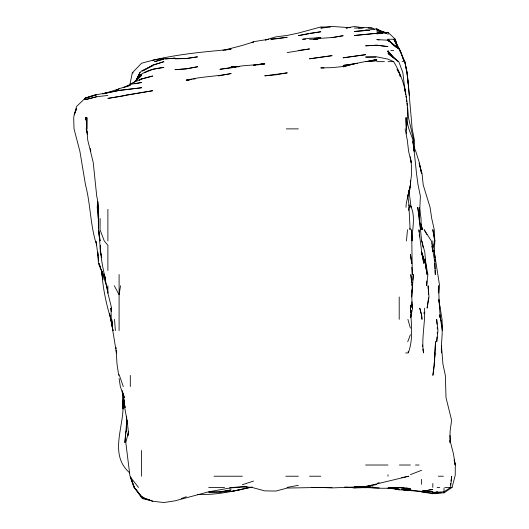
<?xml version="1.0" encoding="UTF-8"?>
<svg xmlns="http://www.w3.org/2000/svg" width="529" height="529" viewBox="0 0 529 529"><rect width="100%" height="100%" fill="white"/><g stroke="black" fill="none" stroke-linecap="round" stroke-linejoin="round"><path stroke-width="0.79" d="M100.259 245.727L100.232 252.135L101.76 257.358M419.259 220.117L419.484 207.315L421.024 218.517L421.289 229.725L420.76 226.524M100.153 218.517L100.034 229.725L104.259 240.926L107.89 245.244L107.89 270.531M102.851 279.345L101.965 274.538L102.011 271.337C102.315 283.775 104.788 296.095 107.724 308.156L110.845 319.357L112.988 330.565L110.931 319.357M85.48 117.676L85.48 120.063L85.354 117.676L86.908 117.676L86.756 128.884L87.741 140.086L93.23 162.496L96.721 196.107C100.133 210.879 96.556 226.181 100.126 240.926L98.824 230.525M411.807 267.337L412.309 274.538L411.635 229.725L411.298 237.726M424.582 308.156C425.362 323.159 421.289 338.044 423.511 352.975L422.949 348.968M406.444 124.877L406.371 128.884C409.519 105.211 406.133 82.345 393.669 61.655L388.002 59.142L376.8 56.841L365.592 57.059L376 57.099M406.536 120.076L406.576 117.676L406.536 133.685M126.689 426.599L126.563 431.406L126.491 416.197L126.709 417.798M421.613 240.926L419.398 218.517L420.376 196.107L418.049 184.905L416.528 173.697L413.01 140.086L408.864 128.884L406.497 119.918M426.843 280.945L426.672 285.746L427.868 274.538L425.032 259.336M419.193 163.236L422.056 173.697L423.2 184.905L430.064 207.315L431.737 218.517L434.269 229.725L434.805 240.926L434.415 252.135L434.964 257.735L434.084 250.667M438.29 291.347L438.501 285.746L439.5 308.156L440.525 319.357L439.804 315.357M411.813 304.955L412.369 308.156L411.787 296.948L412.243 285.746L410.841 274.538L411.648 282.546M410.484 312.216L410.411 305.114C410.716 321.063 414.028 337.562 408.262 352.975L408.203 351.368M434.461 360.976L432.901 375.378L434.494 364.177L434.812 352.975L434.567 358.576M437.033 336.966L436.742 341.767L437.966 330.565L436.683 319.357L437 324.158M437.232 333.766L437.331 332.166M97.62 201.708L97.21 207.315L98.229 218.517L98.268 205.715M412.468 285.746L412.706 282.546M412.878 280.145L413.294 274.538L411.76 296.948M432.61 251.427L432.821 248.617L434.805 240.926L432.821 229.725L434.805 240.926M98.678 214.516L98.645 227.325M126.669 421.798L124.851 442.608L125.618 435.407M406.464 240.926L407.482 229.725M129.989 84.065L132.31 72.857L141.501 63.268C166.952 55.843 193.316 52.827 219.634 50.447L231.14 49.045L225.466 50.03M434.421 492.195L432.821 492.426L444.023 491.805L450.596 487.427L451.713 476.219L451.019 481.026M127.932 435.407L128.335 431.406L127.119 420.198L127.668 422.598M411.787 292.147L412.045 289.747M423.994 313.757L424.159 312.156M438.832 292.947L439.606 285.746L434.064 250.667M125.79 433.806L126.047 431.406M408.646 210.516L408.99 207.315L410.12 229.725L409.783 228.125M410.411 183.484L411.641 173.697L411.251 162.496L408.6 151.287L407.284 140.086L405.141 128.884M128.124 435.407L128.64 431.406L125.809 442.608L129.975 476.219M410.735 316.957L411.059 314.557M411.271 312.956L411.595 310.556M428.55 297.748L427.108 308.156L428.999 296.948L428.093 285.746L428.536 294.547M450.444 485.027L450.675 483.427M120.533 285.746L119.091 294.746L114.29 285.746M406.007 207.315C405.948 198.355 411.727 189.957 410.273 181.083M410.709 317.757L412.508 308.156L411.76 304.155M410.411 180.263L410.411 184.905L407.799 196.107L409.353 207.315L408.738 204.915M407.773 196.107L410.411 184.905M402.41 489.596L410.411 490.601L401.61 489.609L432.821 493.041L444.023 492.856L452.064 487.427L455.231 475.287L455.304 465.017L454.199 459.966M412.805 143.075L413.632 140.086L408.494 117.676L407.601 107.275M76.56 108.736L74.272 114.78L76.546 106.474L85.48 97.951L93.772 95.266L119.091 90.439L141.501 87.761L119.091 90.439L107.89 92.853M407.74 341.767L410.411 334.678M76.56 108.637L74.272 114.409L73.696 117.676L74.02 128.884L79.886 151.287L85.506 184.905C90.75 204.723 90.122 225.513 96.681 245L96.185 241.74M368.885 487.222L365.592 487.632L379.194 487.903M138.062 78.821L141.501 74.225L136.29 80.375L139.841 72.857L141.501 70.952L152.709 65.649L144.305 70.086M139.623 77.241L140.562 76.004M136.019 80.897C141.164 70.489 153.655 68.869 163.911 67.375L152.709 69.325L144.457 72.857M136.515 80.395L141.501 74.278L136.409 80.395M138.168 78.834L141.501 75.343L132.508 83.516M130.094 84.065L141.501 78.966L139.405 80.144M252.148 42.525L253.55 41.685L268.825 39.245L265.432 40.019M252.148 42.75L253.55 41.943L242.342 45.428L223.04 50.447M142.202 71.164L152.709 65.14L163.911 61.655L152.709 65.285M139.405 80.077L141.501 78.887L152.709 76.011L141.501 79.125M287.016 487.427L298.363 485.338M116.294 90.161L119.091 88.72L130.299 85.242L125.816 87.014M123.574 87.556L130.299 84.395L141.501 82.504L134.849 83.78M410.411 474.639L421.613 470.274M103.294 93.818L119.091 88.925M181.183 498.629L186.32 496.711M242.342 484.723L253.55 481.073M105.588 93.283L107.89 92.535L102.289 93.864M265.518 39.94L275.959 36.845L287.161 35.443L298.363 33.049L320.772 26.972L330.38 27.019M343.182 66.899L354.39 63.745L364.831 61.655L376.8 60.643L365.592 61.655L376.8 59.479L366.855 61.655M163.911 59.142L154.607 61.655L163.911 58.845L175.119 58.144L171.912 58.428M286.295 128.884L298.363 128.884M96.681 96.741L85.48 99.604L96.681 96.741L107.89 95.445M377.6 483.136L379.2 482.726M105.575 93.408L107.116 93.038M197.529 494.417C216.004 495.23 234.274 491.137 252.174 486.978M242.342 489.259L231.14 491.507L219.932 491.825L231.14 489.92L219.932 492.175L208.73 492.089L231.14 491.52L250.118 487.427M218.332 75.925L231.14 73.544C216.308 76.566 201.02 76.434 186.32 80.276L191.921 79.403M257.55 64.875L259.15 64.538M260.751 64.201L264.751 63.354L253.55 65.246L255.95 64.981M401.623 477.68L408.884 476.219L365.592 486.581L331.981 487.923L321.572 487.46M287.161 52.602L309.571 48.926L298.363 50.5M119.898 96.476L126.358 95.266L107.89 98.381L118.291 96.747M152.709 60.207L163.911 58.164M315.542 39.245L320.772 38.3L331.981 37.566L343.182 35.701L331.981 37.685M308.771 33.81L298.363 35.641L309.571 33.327L320.772 31.773L310.371 33.532M129.532 94.598L125.69 95.266L152.709 90.717L130.299 94.46M376.8 484.538L365.592 486.442L354.39 487.011L359.191 486.442M355.991 63.718L357.591 63.454M187.121 58.468L197.529 56.841L186.32 58.468L175.119 58.752L186.32 58.593M365.592 30.517L354.39 31.469L365.592 30.477L376.8 28.778L380.999 31.297M191.921 79.35L186.32 80.163L189.521 79.819M193.521 79.112L195.122 78.881M275.959 38.862L287.161 37.281L270.848 39.245L275.225 38.915M436.022 491.97L437.622 491.745M397.153 45.97L395.322 39.245L388.002 32.322L376.8 33.796L378.4 33.684M354.39 63.976L343.182 65.417L354.39 63.745L343.182 66.509L331.981 67.646L320.772 67.917L323.979 67.977M441.622 492.724L432.821 493.762L421.613 491.864M257.55 64.809L264.751 64.016L242.342 65.861L219.932 69.292L232.74 67.646M234.34 67.487L235.941 67.322M368.587 487.5L354.39 487.956L350.456 487.427M428.821 489.9L432.821 489.51L421.613 491.348L410.411 490.079L399.203 487.427L401.61 487.712M314.371 38.366L320.772 37.764L309.571 38.267L302.548 39.245L305.669 39.06M362.391 486.495C374.01 488.479 386.077 488.783 397.788 487.507M326.38 27.534L320.772 28.044L331.981 26.45L350.39 27.693M388.002 488.439L398.403 487.5L392.802 487.745M165.511 58.997L170.312 58.574M247.142 486.825L229.54 487.963M380.001 33.578L382.401 33.413M358.483 28.044L365.592 27.568L372.165 28.044L374.81 29.439M398.403 487.474L388.002 488.115L399.203 487.566L410.411 488.551L405.803 487.989M376.8 45.19L388.002 46.618L376.8 45.216L365.592 45.831L376 45.256M363.231 487.308L354.39 487.731L344.749 486.997M347.613 28.011L346.105 28.044L354.39 26.516L363.813 27.825M319.172 487.427L320.772 487.427L287.161 488.055L275.959 491.044L264.751 490.886L252.009 487.427L242.342 486.607L233.077 487.427L208.73 491.805L175.119 500.811L163.911 502.55L152.709 501.234L145.204 498.629L141.501 496.552L133.883 487.427L130.537 476.966M354.39 28.044L362.431 28.044M368.058 28.044L372.165 28.044M309.571 39.245L317.784 39.245M395.322 39.245L388.002 39.245L388.002 40.435L389.179 41.487M390.799 50.447L393.629 50.447M376.8 61.655L384.438 61.655M388.002 61.655L393.669 61.655M402.119 61.655L402.939 61.655M132.31 72.857L133.182 72.857M410.411 158.231L411.251 162.496M405.677 352.975L407.667 352.975M365.592 465.017L388.002 465.017M399.382 465.017L410.411 465.017M415.496 465.017L419.087 465.017M214.033 476.219L242.342 476.219M285.772 476.219L298.363 476.219M309.571 476.219L320.772 476.219M438.382 476.219L443.388 476.219M208.73 487.427L224.567 487.427M365.718 487.427L365.592 487.791L362.372 487.427L357.584 486.363M437.113 487.427L439.771 487.427M444.823 487.427L450.596 487.427M450.754 487.427L452.064 487.427M392.802 487.983L399.203 487.983L392.802 487.665M134.895 488.069L141.501 497.716L142.612 498.629L144.893 498.629M327.98 487.447L331.981 487.46L311.971 487.474M357.591 487.156L363.192 487.222L355.991 486.601M408.811 489.589L410.411 489.649L399.203 489.894L388.802 487.943M363.992 486.389L374.36 487.427L371.973 487.011M313.571 39.245L315.972 39.437M386.401 32.877L376.8 31.971L386.401 33.096M369.592 30.451L365.592 30.034L367.992 30.398M422.413 490.694L432.821 491.831L424.013 490.647M401.187 487.427L404.262 487.804M379.2 39.92L376.8 39.609L388.002 40.191L399.203 48.966L404.857 61.655L406.986 72.857L408.256 84.065L412.184 128.884L414.386 140.086L414.577 149.687M368.779 486.449L370.373 486.726M391.202 488.029L399.203 489.537L391.996 488.075M142.612 498.629L152.709 501.108M149.747 499.832L145.303 498.629L141.501 496.427L135.966 489.358M386.507 32.871L376.8 30.166L386.507 33.082M376.8 28.778L376.8 29.326L386.507 32.97M376.8 29.326L378.896 30.484M391.956 43.9L399.203 49.131L400.149 50.447L404.189 61.655L400.149 50.447L399.203 49.131L388.002 40.435M395.844 47.088L388.002 39.245L391.705 43.371M392.802 57.013L388.002 51.789L398.33 61.655L388.002 53.495L398.701 61.655L399.203 62.72L402.88 72.857L405.135 92.066M129.744 472.913C107.526 453.598 125.849 424.291 122.741 400.189L123.039 408.996L122.225 390.587M392.802 56.821L388.002 51.386L392.571 57.165M130.299 477.039L138.525 487.427M392.306 56.636L388.002 50.996L390.812 54.99M391.281 55.605L388.002 50.903L390.448 54.937M396.882 69.114L399.375 72.857L400.301 76.864M397.458 70.225L399.203 72.857L399.798 75.257M426.936 234.625L424.172 229.725L431.333 240.926L434.924 263.336L435.294 274.538L435.096 270.537M396.829 45.547L393.781 39.245L399.203 48.628L400.347 52.054M403.257 58.851L404.606 61.655M420.687 225.142L422.724 229.725L420.826 223.813M104.425 277.527L101.495 270.061M413.308 145.316L415.754 151.287L419.285 162.496L421.613 173.697L419.18 163.296M130.299 477.165L134.399 487.427L130.57 476.966M421.904 254.257L425.349 263.336L427.082 274.538L425.217 263.336L421.613 252.135L423.795 263.336L421.613 251.5L418.922 229.725L419.087 232.125M413.414 149.099L414.233 151.287L413.473 149.052M100.662 267.819L98.983 263.336L106.554 285.746M398.377 48.212L395.051 39.245L396.598 44.476M439.751 316.368C444.572 328.119 440.69 340.755 441.437 352.975L441.417 351.368M123.303 386.587L119.091 374.539M421.613 252.135L425.349 263.336M407.905 319.357L410.411 328.112M101.356 255.117L100.57 252.135L98.811 230.525M127.72 423.934L124.937 408.996L122.774 392.187M87.536 134.108L86.181 128.884L87.602 134.485M100.404 245.727C100.53 257.081 102.904 268.315 105.443 279.345L104.372 274.538L107.89 293.106L111.606 308.156M106.779 286.487L107.89 292.405M431.849 246.454L432.821 250.402M454.199 460.217L455.231 465.017L453.439 453.816L450.582 442.608L449.908 435.407M439.85 314.557L442.304 330.565L442.046 319.357L438.865 300.148M112.902 330.565L109.655 313.757M112.432 324.958L111.282 319.357L111.024 308.156L111.388 311.356M123.839 395.388L124.328 397.788L120.347 386.587L119.091 378.433M423.061 247.327L421.785 240.926L424.787 252.135L426.328 268.937M411.86 304.916L412.508 308.156M110.144 315.357L110.773 318.557M102.289 276.138L101.958 271.337M102.58 277.745L102.871 279.345M112.36 323.358L111.679 319.357L112.763 330.565L116.473 352.975L116.354 350.568M411.879 263.336L410.411 254.264L411.159 260.314M90.386 148.887L90.757 151.287L90.399 148.887M405.961 96.066L406.199 97.667M406.563 100.067L406.808 101.667M407.052 103.274L407.416 105.674M419.418 218.517L417.738 207.315L420.568 229.725M118.708 375.378L117.028 364.177L116.155 350.568M98.619 260.936L96.166 241.693M404.414 85.665L405.717 94.466M408.937 190.506L411.093 207.315L410.411 205.424C416.118 216.705 411.886 228.997 412.164 240.926L411.82 235.326M438.766 299.348L439.996 308.156M422.387 344.968L422.611 346.568M411.344 261.822L411.529 263.336M110.997 308.156L111.368 311.356M408.249 84.065L406.986 72.857L404.778 61.655L407.224 72.857L409.34 95.266M98.09 255.335L97.739 252.135L98.401 263.336L103.016 274.538L102.19 271.337L102.335 274.538L102.276 271.337M98.447 258.536L98.625 260.136M404.434 86.465L404.784 89.665M410.411 156.769L411.013 162.496M412.878 140.886L413.79 149.687M411.813 284.146L411.972 285.746M114.528 319.357L115.375 330.565M419.259 234.526L419.431 236.926M437.212 327.365L437.318 328.965M97.938 201.708L98.639 228.125M405.498 117.676L406.193 128.884M434.752 263.336L435.023 268.937M441.47 345.768L442.945 364.177L445.339 375.378L446.033 397.788L451.614 420.198L450.073 431.406L450.02 442.608L449.914 440.207M116.069 347.368L116.115 348.968M123.482 393.788L123.515 395.388M411.826 301.748L411.906 307.356M86.908 117.676L86.928 128.884M444.023 488.122L444.023 492.856M432.821 240.926L432.821 251.553M432.821 483.493L432.821 487.427M421.613 479.34L421.613 484.319M399.203 296.948L399.203 319.357M388.002 32.322L388.002 34.696M388.002 474.744L388.002 476.219M141.501 450.51L141.501 476.219M130.299 375.378L130.299 386.587M119.091 274.538L119.091 330.565M107.89 209.352L107.89 240.926M107.89 285.746L107.89 293.106M435.519 341.767L434.322 364.177L435.519 341.767M139.841 72.857L136.006 80.56L139.841 72.857M85.48 98.13L84.501 99.412L85.48 98.176L96.681 94.658L85.48 98.13M197.529 66.766L186.32 68.836L175.119 69.663L186.32 68.836L197.529 66.766M287.161 72.857L275.959 74.814L264.751 75.845L287.161 72.857M331.981 55.671L309.571 58.792L331.981 55.671M365.592 54.666L343.182 57.813L365.592 54.666M376.8 33.307L354.39 35.489L376.8 33.307M368.792 487.222L365.592 487.427L368.792 487.229M239.141 66.687L231.14 66.733L239.141 66.7M421.613 314.715L419.768 308.156L421.613 315.747L421.997 319.357L421.613 314.715M124.58 404.196L123.568 397.788L124.593 404.196M125.089 407.396L124.837 405.796L125.095 407.396M435.268 260.936L435.116 259.336L435.274 260.936"/></g></svg>
